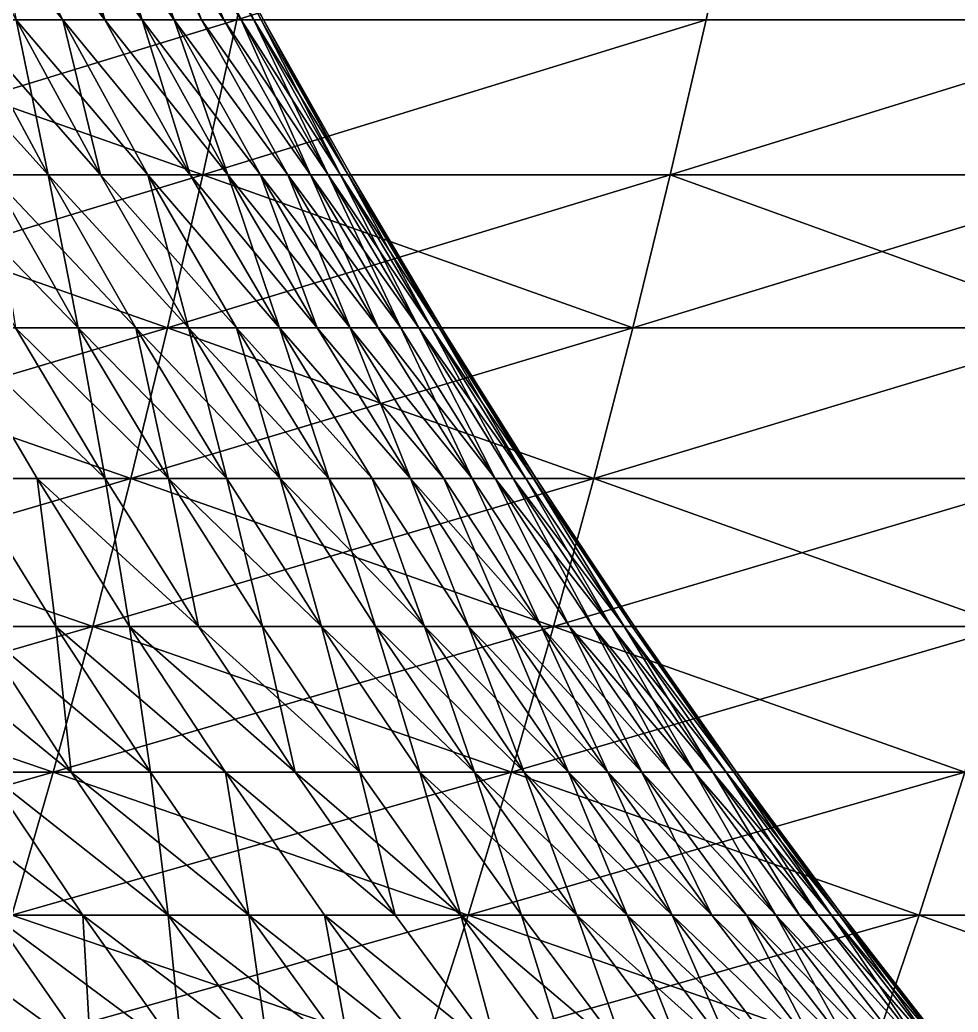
# Model space of a CAD drawing. Header units: millimetres. Extents: x -3250 to 6200, y -3250 to 3250.
# Drawn here: x 4670.1 to 4775.3, y -493.9 to -382.6 of the extents above; entities that cross this region are included whole.
import ezdxf

# ---------------------------------------------------------------- set-up
doc = ezdxf.new("R2010")
doc.units = ezdxf.units.MM
doc.header["$MEASUREMENT"] = 0
doc.layers.add('MESH_3D', color=2, linetype='CONTINUOUS')

msp = doc.modelspace()

# ---------------------------------------------------------------- linework, layer by layer
at = {"layer": 'MESH_3D'}
for points in [[(4698.02, -364.97, 26030.36), (4641.23, -382.6, 26043.41), (4694.4, -382.6, 26021.77)], [(4698.02, -364.97, 26030.36), (4644.63, -364.97, 26052.08), (4641.23, -382.6, 26043.41)], [(4674.92, -382.6, 24099.7), (4660.64, -364.97, 24119.15), (4665.84, -364.97, 24097.62)], [(4674.92, -382.6, 24099.7), (4669.67, -382.6, 24121.45), (4660.64, -364.97, 24119.15)], [(4665.84, -364.97, 2602.38), (4679.63, -382.6, 2622.18), (4670.49, -364.97, 2624.03)], [(4674.92, -382.6, 2600.3), (4679.63, -382.6, 2622.18), (4665.84, -364.97, 2602.38)], [(4669.67, -382.6, 2578.55), (4674.92, -382.6, 2600.3), (4665.84, -364.97, 2602.38)], [(4679.63, -382.6, 24077.82), (4674.92, -382.6, 24099.7), (4665.84, -364.97, 24097.62)], [(4679.63, -382.6, 24077.82), (4665.84, -364.97, 24097.62), (4670.49, -364.97, 24075.97)], [(4679.63, -382.6, 2622.18), (4674.61, -364.97, 2645.78), (4670.49, -364.97, 2624.03)], [(4683.79, -382.6, 24055.84), (4670.49, -364.97, 24075.97), (4674.61, -364.97, 24054.22)], [(4683.79, -382.6, 24055.84), (4679.63, -382.6, 24077.82), (4670.49, -364.97, 24075.97)], [(4683.79, -382.6, 2644.16), (4678.18, -364.97, 2667.64), (4674.61, -364.97, 2645.78)], [(4679.63, -382.6, 2622.18), (4683.79, -382.6, 2644.16), (4674.61, -364.97, 2645.78)], [(4687.4, -382.6, 24033.75), (4683.79, -382.6, 24055.84), (4674.61, -364.97, 24054.22)], [(4687.4, -382.6, 24033.75), (4674.61, -364.97, 24054.22), (4678.18, -364.97, 24032.36)], [(4687.4, -382.6, 2666.25), (4681.21, -364.97, 2689.57), (4678.18, -364.97, 2667.64)], [(4683.79, -382.6, 2644.16), (4687.4, -382.6, 2666.25), (4678.18, -364.97, 2667.64)], [(4681.21, -364.97, 24010.43), (4687.4, -382.6, 24033.75), (4678.18, -364.97, 24032.36)], [(4690.46, -382.6, 2688.41), (4683.69, -364.97, 2711.57), (4681.21, -364.97, 2689.57)], [(4687.4, -382.6, 2666.25), (4690.46, -382.6, 2688.41), (4681.21, -364.97, 2689.57)], [(4690.46, -382.6, 24011.59), (4687.4, -382.6, 24033.75), (4681.21, -364.97, 24010.43)], [(4692.96, -382.6, 23989.35), (4681.21, -364.97, 24010.43), (4683.69, -364.97, 23988.43)], [(4692.96, -382.6, 23989.35), (4690.46, -382.6, 24011.59), (4681.21, -364.97, 24010.43)], [(4683.69, -364.97, 2711.57), (4694.91, -382.6, 2732.94), (4685.62, -364.97, 2733.63)], [(4692.96, -382.6, 2710.65), (4694.91, -382.6, 2732.94), (4683.69, -364.97, 2711.57)], [(4690.46, -382.6, 2688.41), (4692.96, -382.6, 2710.65), (4683.69, -364.97, 2711.57)], [(4685.62, -364.97, 23966.37), (4692.96, -382.6, 23989.35), (4683.69, -364.97, 23988.43)], [(4694.91, -382.6, 2732.94), (4687, -364.97, 2755.73), (4685.62, -364.97, 2733.63)], [(4694.91, -382.6, 23967.06), (4692.96, -382.6, 23989.35), (4685.62, -364.97, 23966.37)], [(4696.31, -382.6, 23944.73), (4685.62, -364.97, 23966.37), (4687, -364.97, 23944.27)], [(4696.31, -382.6, 23944.73), (4694.91, -382.6, 23967.06), (4685.62, -364.97, 23966.37)], [(4696.31, -382.6, 2755.27), (4687.83, -364.97, 2777.86), (4687, -364.97, 2755.73)], [(4694.91, -382.6, 2732.94), (4696.31, -382.6, 2755.27), (4687, -364.97, 2755.73)], [(4687.83, -364.97, 23922.14), (4696.31, -382.6, 23944.73), (4687, -364.97, 23944.27)], [(4687.83, -364.97, 2777.86), (4697.42, -382.6, 2800), (4688.1, -364.97, 2800)], [(4697.14, -382.6, 2777.63), (4697.42, -382.6, 2800), (4687.83, -364.97, 2777.86)], [(4696.31, -382.6, 2755.27), (4697.14, -382.6, 2777.63), (4687.83, -364.97, 2777.86)], [(4697.14, -382.6, 23922.37), (4696.31, -382.6, 23944.73), (4687.83, -364.97, 23922.14)], [(4697.14, -382.6, 23922.37), (4687.83, -364.97, 23922.14), (4688.1, -364.97, 23900)], [(4688.1, -364.97, 23900), (4688.1, -364.97, 2800), (4697.42, -382.6, 2800)], [(4697.42, -382.6, 23900), (4688.1, -364.97, 23900), (4697.42, -382.6, 2800)], [(4697.14, -382.6, 23922.37), (4688.1, -364.97, 23900), (4697.42, -382.6, 23900)], [(4750.85, -364.97, 26007.31), (4698.02, -364.97, 26030.36), (4694.4, -382.6, 26021.77)], [(4750.85, -364.97, 26007.31), (4694.4, -382.6, 26021.77), (4747.02, -382.6, 25998.81)], [(4799.05, -382.6, 25974.55), (4750.85, -364.97, 26007.31), (4747.02, -382.6, 25998.81)], [(4803.09, -364.97, 25982.95), (4750.85, -364.97, 26007.31), (4799.05, -382.6, 25974.55)], [(4641.23, -382.6, 656.59), (4690.61, -400, 687.22), (4637.66, -400, 665.67)], [(4694.4, -382.6, 26021.77), (4637.66, -400, 26034.33), (4690.61, -400, 26012.78)], [(4694.4, -382.6, 26021.77), (4641.23, -382.6, 26043.41), (4637.66, -400, 26034.33)], [(4641.23, -382.6, 656.59), (4694.4, -382.6, 678.23), (4690.61, -400, 687.22)], [(4657.55, -382.6, 2535.48), (4673.27, -400, 2554.3), (4663.88, -382.6, 2556.94)], [(4666.88, -400, 2532.6), (4673.27, -400, 2554.3), (4657.55, -382.6, 2535.48)], [(4673.27, -400, 24145.7), (4666.88, -400, 24167.4), (4657.55, -382.6, 24164.52)], [(4673.27, -400, 24145.7), (4657.55, -382.6, 24164.52), (4663.88, -382.6, 24143.06)], [(4673.27, -400, 2554.3), (4669.67, -382.6, 2578.55), (4663.88, -382.6, 2556.94)], [(4679.13, -400, 24123.85), (4663.88, -382.6, 24143.06), (4669.67, -382.6, 24121.45)], [(4679.13, -400, 24123.85), (4673.27, -400, 24145.7), (4663.88, -382.6, 24143.06)], [(4679.13, -400, 2576.15), (4674.92, -382.6, 2600.3), (4669.67, -382.6, 2578.55)], [(4673.27, -400, 2554.3), (4679.13, -400, 2576.15), (4669.67, -382.6, 2578.55)], [(4684.43, -400, 24101.87), (4679.13, -400, 24123.85), (4669.67, -382.6, 24121.45)], [(4684.43, -400, 24101.87), (4669.67, -382.6, 24121.45), (4674.92, -382.6, 24099.7)], [(4674.92, -382.6, 2600.3), (4689.19, -400, 2620.25), (4679.63, -382.6, 2622.18)], [(4684.43, -400, 2598.13), (4689.19, -400, 2620.25), (4674.92, -382.6, 2600.3)], [(4679.13, -400, 2576.15), (4684.43, -400, 2598.13), (4674.92, -382.6, 2600.3)], [(4689.19, -400, 24079.75), (4674.92, -382.6, 24099.7), (4679.63, -382.6, 24077.82)], [(4689.19, -400, 24079.75), (4684.43, -400, 24101.87), (4674.92, -382.6, 24099.7)], [(4679.63, -382.6, 2622.18), (4693.4, -400, 2642.47), (4683.79, -382.6, 2644.16)], [(4689.19, -400, 2620.25), (4693.4, -400, 2642.47), (4679.63, -382.6, 2622.18)], [(4683.79, -382.6, 24055.84), (4689.19, -400, 24079.75), (4679.63, -382.6, 24077.82)], [(4693.4, -400, 2642.47), (4687.4, -382.6, 2666.25), (4683.79, -382.6, 2644.16)], [(4693.4, -400, 24057.53), (4689.19, -400, 24079.75), (4683.79, -382.6, 24055.84)], [(4697.05, -400, 24035.21), (4693.4, -400, 24057.53), (4683.79, -382.6, 24055.84)], [(4697.05, -400, 24035.21), (4683.79, -382.6, 24055.84), (4687.4, -382.6, 24033.75)], [(4687.4, -382.6, 2666.25), (4700.14, -400, 2687.2), (4690.46, -382.6, 2688.41)], [(4697.05, -400, 2664.79), (4700.14, -400, 2687.2), (4687.4, -382.6, 2666.25)], [(4693.4, -400, 2642.47), (4697.05, -400, 2664.79), (4687.4, -382.6, 2666.25)], [(4700.14, -400, 24012.8), (4687.4, -382.6, 24033.75), (4690.46, -382.6, 24011.59)], [(4700.14, -400, 24012.8), (4697.05, -400, 24035.21), (4687.4, -382.6, 24033.75)], [(4690.46, -382.6, 2688.41), (4702.67, -400, 2709.67), (4692.96, -382.6, 2710.65)], [(4700.14, -400, 2687.2), (4702.67, -400, 2709.67), (4690.46, -382.6, 2688.41)], [(4702.67, -400, 23990.33), (4700.14, -400, 24012.8), (4690.46, -382.6, 24011.59)], [(4702.67, -400, 23990.33), (4690.46, -382.6, 24011.59), (4692.96, -382.6, 23989.35)], [(4690.61, -400, 687.22), (4747.02, -382.6, 701.19), (4743.01, -400, 710.08)], [(4694.4, -382.6, 678.23), (4747.02, -382.6, 701.19), (4690.61, -400, 687.22)], [(4747.02, -382.6, 25998.81), (4690.61, -400, 26012.78), (4743.01, -400, 25989.92)], [(4747.02, -382.6, 25998.81), (4694.4, -382.6, 26021.77), (4690.61, -400, 26012.78)], [(4702.67, -400, 2709.67), (4694.91, -382.6, 2732.94), (4692.96, -382.6, 2710.65)], [(4704.64, -400, 23967.79), (4692.96, -382.6, 23989.35), (4694.91, -382.6, 23967.06)], [(4704.64, -400, 23967.79), (4702.67, -400, 23990.33), (4692.96, -382.6, 23989.35)], [(4704.64, -400, 2732.21), (4696.31, -382.6, 2755.27), (4694.91, -382.6, 2732.94)], [(4702.67, -400, 2709.67), (4704.64, -400, 2732.21), (4694.91, -382.6, 2732.94)], [(4706.05, -400, 23945.22), (4704.64, -400, 23967.79), (4694.91, -382.6, 23967.06)], [(4706.05, -400, 23945.22), (4694.91, -382.6, 23967.06), (4696.31, -382.6, 23944.73)], [(4706.05, -400, 2754.78), (4697.14, -382.6, 2777.63), (4696.31, -382.6, 2755.27)], [(4704.64, -400, 2732.21), (4706.05, -400, 2754.78), (4696.31, -382.6, 2755.27)], [(4706.9, -400, 23922.62), (4706.05, -400, 23945.22), (4696.31, -382.6, 23944.73)], [(4706.9, -400, 23922.62), (4696.31, -382.6, 23944.73), (4697.14, -382.6, 23922.37)], [(4706.9, -400, 2777.38), (4697.42, -382.6, 2800), (4697.14, -382.6, 2777.63)], [(4706.05, -400, 2754.78), (4706.9, -400, 2777.38), (4697.14, -382.6, 2777.63)], [(4706.9, -400, 23922.62), (4697.14, -382.6, 23922.37), (4697.42, -382.6, 23900)], [(4706.9, -400, 2777.38), (4707.18, -400, 2800), (4697.42, -382.6, 2800)], [(4707.18, -400, 23900), (4697.42, -382.6, 2800), (4707.18, -400, 2800)], [(4707.18, -400, 23900), (4697.42, -382.6, 23900), (4697.42, -382.6, 2800)], [(4706.9, -400, 23922.62), (4697.42, -382.6, 23900), (4707.18, -400, 23900)], [(4743.01, -400, 710.08), (4799.05, -382.6, 725.45), (4794.82, -400, 734.24)], [(4747.02, -382.6, 701.19), (4799.05, -382.6, 725.45), (4743.01, -400, 710.08)], [(4799.05, -382.6, 25974.55), (4747.02, -382.6, 25998.81), (4743.01, -400, 25989.92)], [(4799.05, -382.6, 25974.55), (4743.01, -400, 25989.92), (4794.82, -400, 25965.76)], [(4637.66, -400, 665.67), (4686.65, -417.15, 696.61), (4633.94, -417.15, 675.16)], [(4690.61, -400, 26012.78), (4637.66, -400, 26034.33), (4633.94, -417.15, 26024.84)], [(4690.61, -400, 26012.78), (4633.94, -417.15, 26024.84), (4686.65, -417.15, 26003.39)], [(4637.66, -400, 665.67), (4690.61, -400, 687.22), (4686.65, -417.15, 696.61)], [(4676.61, -417.15, 24170.4), (4669.6, -417.15, 24192.17), (4659.94, -400, 24188.92)], [(4676.61, -417.15, 24170.4), (4659.94, -400, 24188.92), (4666.88, -400, 24167.4)], [(4666.88, -400, 2532.6), (4683.08, -417.15, 2551.54), (4673.27, -400, 2554.3)], [(4676.61, -417.15, 2529.6), (4683.08, -417.15, 2551.54), (4666.88, -400, 2532.6)], [(4669.6, -417.15, 2507.83), (4676.61, -417.15, 2529.6), (4666.88, -400, 2532.6)], [(4673.27, -400, 24145.7), (4676.61, -417.15, 24170.4), (4666.88, -400, 24167.4)], [(4673.27, -400, 2554.3), (4689, -417.15, 2573.63), (4679.13, -400, 2576.15)], [(4683.08, -417.15, 2551.54), (4689, -417.15, 2573.63), (4673.27, -400, 2554.3)], [(4683.08, -417.15, 24148.46), (4676.61, -417.15, 24170.4), (4673.27, -400, 24145.7)], [(4689, -417.15, 24126.37), (4683.08, -417.15, 24148.46), (4673.27, -400, 24145.7)], [(4689, -417.15, 24126.37), (4673.27, -400, 24145.7), (4679.13, -400, 24123.85)], [(4689, -417.15, 2573.63), (4684.43, -400, 2598.13), (4679.13, -400, 2576.15)], [(4694.37, -417.15, 24104.13), (4689, -417.15, 24126.37), (4679.13, -400, 24123.85)], [(4694.37, -417.15, 24104.13), (4679.13, -400, 24123.85), (4684.43, -400, 24101.87)], [(4684.43, -400, 2598.13), (4699.18, -417.15, 2618.23), (4689.19, -400, 2620.25)], [(4694.37, -417.15, 2595.87), (4699.18, -417.15, 2618.23), (4684.43, -400, 2598.13)], [(4689, -417.15, 2573.63), (4694.37, -417.15, 2595.87), (4684.43, -400, 2598.13)], [(4699.18, -417.15, 24081.77), (4684.43, -400, 24101.87), (4689.19, -400, 24079.75)], [(4699.18, -417.15, 24081.77), (4694.37, -417.15, 24104.13), (4684.43, -400, 24101.87)], [(4690.61, -400, 687.22), (4738.82, -417.15, 719.37), (4686.65, -417.15, 696.61)], [(4743.01, -400, 25989.92), (4686.65, -417.15, 26003.39), (4738.82, -417.15, 25980.63)], [(4743.01, -400, 25989.92), (4690.61, -400, 26012.78), (4686.65, -417.15, 26003.39)], [(4699.18, -417.15, 2618.23), (4693.4, -400, 2642.47), (4689.19, -400, 2620.25)], [(4703.43, -417.15, 24059.3), (4689.19, -400, 24079.75), (4693.4, -400, 24057.53)], [(4703.43, -417.15, 24059.3), (4699.18, -417.15, 24081.77), (4689.19, -400, 24079.75)], [(4690.61, -400, 687.22), (4743.01, -400, 710.08), (4738.82, -417.15, 719.37)], [(4703.43, -417.15, 2640.7), (4697.05, -400, 2664.79), (4693.4, -400, 2642.47)], [(4699.18, -417.15, 2618.23), (4703.43, -417.15, 2640.7), (4693.4, -400, 2642.47)], [(4707.12, -417.15, 24036.73), (4703.43, -417.15, 24059.3), (4693.4, -400, 24057.53)], [(4707.12, -417.15, 24036.73), (4693.4, -400, 24057.53), (4697.05, -400, 24035.21)], [(4697.05, -400, 2664.79), (4710.25, -417.15, 2685.93), (4700.14, -400, 2687.2)], [(4707.12, -417.15, 2663.27), (4710.25, -417.15, 2685.93), (4697.05, -400, 2664.79)], [(4703.43, -417.15, 2640.7), (4707.12, -417.15, 2663.27), (4697.05, -400, 2664.79)], [(4700.14, -400, 24012.8), (4707.12, -417.15, 24036.73), (4697.05, -400, 24035.21)], [(4710.25, -417.15, 2685.93), (4702.67, -400, 2709.67), (4700.14, -400, 2687.2)], [(4710.25, -417.15, 24014.07), (4707.12, -417.15, 24036.73), (4700.14, -400, 24012.8)], [(4712.81, -417.15, 23991.34), (4700.14, -400, 24012.8), (4702.67, -400, 23990.33)], [(4712.81, -417.15, 23991.34), (4710.25, -417.15, 24014.07), (4700.14, -400, 24012.8)], [(4702.67, -400, 2709.67), (4714.8, -417.15, 2731.45), (4704.64, -400, 2732.21)], [(4712.81, -417.15, 2708.66), (4714.8, -417.15, 2731.45), (4702.67, -400, 2709.67)], [(4710.25, -417.15, 2685.93), (4712.81, -417.15, 2708.66), (4702.67, -400, 2709.67)], [(4704.64, -400, 23967.79), (4712.81, -417.15, 23991.34), (4702.67, -400, 23990.33)], [(4714.8, -417.15, 2731.45), (4706.05, -400, 2754.78), (4704.64, -400, 2732.21)], [(4714.8, -417.15, 23968.55), (4712.81, -417.15, 23991.34), (4704.64, -400, 23967.79)], [(4716.23, -417.15, 23945.73), (4704.64, -400, 23967.79), (4706.05, -400, 23945.22)], [(4716.23, -417.15, 23945.73), (4714.8, -417.15, 23968.55), (4704.64, -400, 23967.79)], [(4716.23, -417.15, 2754.27), (4706.9, -400, 2777.38), (4706.05, -400, 2754.78)], [(4714.8, -417.15, 2731.45), (4716.23, -417.15, 2754.27), (4706.05, -400, 2754.78)], [(4717.08, -417.15, 23922.87), (4706.05, -400, 23945.22), (4706.9, -400, 23922.62)], [(4717.08, -417.15, 23922.87), (4716.23, -417.15, 23945.73), (4706.05, -400, 23945.22)], [(4706.9, -400, 2777.38), (4717.37, -417.15, 2800), (4707.18, -400, 2800)], [(4717.08, -417.15, 2777.13), (4717.37, -417.15, 2800), (4706.9, -400, 2777.38)], [(4716.23, -417.15, 2754.27), (4717.08, -417.15, 2777.13), (4706.9, -400, 2777.38)], [(4717.08, -417.15, 23922.87), (4706.9, -400, 23922.62), (4707.18, -400, 23900)], [(4707.18, -400, 23900), (4707.18, -400, 2800), (4717.37, -417.15, 2800)], [(4717.37, -417.15, 23900), (4707.18, -400, 23900), (4717.37, -417.15, 2800)], [(4717.08, -417.15, 23922.87), (4707.18, -400, 23900), (4717.37, -417.15, 23900)], [(4743.01, -400, 710.08), (4790.4, -417.15, 743.42), (4738.82, -417.15, 719.37)], [(4794.82, -400, 25965.76), (4738.82, -417.15, 25980.63), (4790.4, -417.15, 25956.58)], [(4794.82, -400, 25965.76), (4743.01, -400, 25989.92), (4738.82, -417.15, 25980.63)], [(4743.01, -400, 710.08), (4794.82, -400, 734.24), (4790.4, -417.15, 743.42)], [(4633.94, -417.15, 675.16), (4682.53, -434.04, 706.39), (4630.06, -434.04, 685.04)], [(4686.65, -417.15, 26003.39), (4633.94, -417.15, 26024.84), (4630.06, -434.04, 26014.96)], [(4686.65, -417.15, 26003.39), (4630.06, -434.04, 26014.96), (4682.53, -434.04, 25993.61)], [(4633.94, -417.15, 675.16), (4686.65, -417.15, 696.61), (4682.53, -434.04, 706.39)], [(4662.04, -417.15, 2486.24), (4679.66, -434.04, 2504.45), (4669.6, -417.15, 2507.83)], [(4672.02, -434.04, 2482.61), (4679.66, -434.04, 2504.45), (4662.04, -417.15, 2486.24)], [(4663.83, -434.04, 2460.97), (4672.02, -434.04, 2482.61), (4662.04, -417.15, 2486.24)], [(4672.02, -434.04, 24217.39), (4663.83, -434.04, 24239.03), (4662.04, -417.15, 24213.76)], [(4679.66, -434.04, 24195.55), (4662.04, -417.15, 24213.76), (4669.6, -417.15, 24192.17)], [(4679.66, -434.04, 24195.55), (4672.02, -434.04, 24217.39), (4662.04, -417.15, 24213.76)], [(4679.66, -434.04, 2504.45), (4676.61, -417.15, 2529.6), (4669.6, -417.15, 2507.83)], [(4686.75, -434.04, 24173.53), (4679.66, -434.04, 24195.55), (4669.6, -417.15, 24192.17)], [(4686.75, -434.04, 24173.53), (4669.6, -417.15, 24192.17), (4676.61, -417.15, 24170.4)], [(4686.75, -434.04, 2526.47), (4683.08, -417.15, 2551.54), (4676.61, -417.15, 2529.6)], [(4679.66, -434.04, 2504.45), (4686.75, -434.04, 2526.47), (4676.61, -417.15, 2529.6)], [(4693.3, -434.04, 24151.33), (4676.61, -417.15, 24170.4), (4683.08, -417.15, 24148.46)], [(4693.3, -434.04, 24151.33), (4686.75, -434.04, 24173.53), (4676.61, -417.15, 24170.4)], [(4686.65, -417.15, 696.61), (4734.45, -434.04, 729.04), (4682.53, -434.04, 706.39)], [(4738.82, -417.15, 25980.63), (4686.65, -417.15, 26003.39), (4682.53, -434.04, 25993.61)], [(4738.82, -417.15, 25980.63), (4682.53, -434.04, 25993.61), (4734.45, -434.04, 25970.96)], [(4693.3, -434.04, 2548.67), (4689, -417.15, 2573.63), (4683.08, -417.15, 2551.54)], [(4686.75, -434.04, 2526.47), (4693.3, -434.04, 2548.67), (4683.08, -417.15, 2551.54)], [(4699.28, -434.04, 24128.99), (4683.08, -417.15, 24148.46), (4689, -417.15, 24126.37)], [(4699.28, -434.04, 24128.99), (4693.3, -434.04, 24151.33), (4683.08, -417.15, 24148.46)], [(4686.65, -417.15, 696.61), (4738.82, -417.15, 719.37), (4734.45, -434.04, 729.04)], [(4699.28, -434.04, 2571.01), (4694.37, -417.15, 2595.87), (4689, -417.15, 2573.63)], [(4693.3, -434.04, 2548.67), (4699.28, -434.04, 2571.01), (4689, -417.15, 2573.63)], [(4704.71, -434.04, 24106.49), (4699.28, -434.04, 24128.99), (4689, -417.15, 24126.37)], [(4704.71, -434.04, 24106.49), (4689, -417.15, 24126.37), (4694.37, -417.15, 24104.13)], [(4704.71, -434.04, 2593.51), (4699.18, -417.15, 2618.23), (4694.37, -417.15, 2595.87)], [(4699.28, -434.04, 2571.01), (4704.71, -434.04, 2593.51), (4694.37, -417.15, 2595.87)], [(4709.58, -434.04, 24083.88), (4694.37, -417.15, 24104.13), (4699.18, -417.15, 24081.77)], [(4709.58, -434.04, 24083.88), (4704.71, -434.04, 24106.49), (4694.37, -417.15, 24104.13)], [(4699.18, -417.15, 2618.23), (4713.88, -434.04, 2638.86), (4703.43, -417.15, 2640.7)], [(4709.58, -434.04, 2616.12), (4713.88, -434.04, 2638.86), (4699.18, -417.15, 2618.23)], [(4704.71, -434.04, 2593.51), (4709.58, -434.04, 2616.12), (4699.18, -417.15, 2618.23)], [(4713.88, -434.04, 24061.14), (4709.58, -434.04, 24083.88), (4699.18, -417.15, 24081.77)], [(4713.88, -434.04, 24061.14), (4699.18, -417.15, 24081.77), (4703.43, -417.15, 24059.3)], [(4713.88, -434.04, 2638.86), (4707.12, -417.15, 2663.27), (4703.43, -417.15, 2640.7)], [(4717.61, -434.04, 24038.31), (4703.43, -417.15, 24059.3), (4707.12, -417.15, 24036.73)], [(4717.61, -434.04, 24038.31), (4713.88, -434.04, 24061.14), (4703.43, -417.15, 24059.3)], [(4707.12, -417.15, 2663.27), (4720.78, -434.04, 2684.61), (4710.25, -417.15, 2685.93)], [(4717.61, -434.04, 2661.69), (4720.78, -434.04, 2684.61), (4707.12, -417.15, 2663.27)], [(4713.88, -434.04, 2638.86), (4717.61, -434.04, 2661.69), (4707.12, -417.15, 2663.27)], [(4720.78, -434.04, 24015.39), (4707.12, -417.15, 24036.73), (4710.25, -417.15, 24014.07)], [(4720.78, -434.04, 24015.39), (4717.61, -434.04, 24038.31), (4707.12, -417.15, 24036.73)], [(4720.78, -434.04, 2684.61), (4712.81, -417.15, 2708.66), (4710.25, -417.15, 2685.93)], [(4723.37, -434.04, 23992.4), (4720.78, -434.04, 24015.39), (4710.25, -417.15, 24014.07)], [(4723.37, -434.04, 23992.4), (4710.25, -417.15, 24014.07), (4712.81, -417.15, 23991.34)], [(4723.37, -434.04, 2707.6), (4714.8, -417.15, 2731.45), (4712.81, -417.15, 2708.66)], [(4720.78, -434.04, 2684.61), (4723.37, -434.04, 2707.6), (4712.81, -417.15, 2708.66)], [(4714.8, -417.15, 23968.55), (4723.37, -434.04, 23992.4), (4712.81, -417.15, 23991.34)], [(4725.38, -434.04, 2730.65), (4716.23, -417.15, 2754.27), (4714.8, -417.15, 2731.45)], [(4723.37, -434.04, 2707.6), (4725.38, -434.04, 2730.65), (4714.8, -417.15, 2731.45)], [(4725.38, -434.04, 23969.35), (4723.37, -434.04, 23992.4), (4714.8, -417.15, 23968.55)], [(4726.83, -434.04, 23946.26), (4725.38, -434.04, 23969.35), (4714.8, -417.15, 23968.55)], [(4726.83, -434.04, 23946.26), (4714.8, -417.15, 23968.55), (4716.23, -417.15, 23945.73)], [(4726.83, -434.04, 2753.74), (4717.08, -417.15, 2777.13), (4716.23, -417.15, 2754.27)], [(4725.38, -434.04, 2730.65), (4726.83, -434.04, 2753.74), (4716.23, -417.15, 2754.27)], [(4727.69, -434.04, 23923.14), (4716.23, -417.15, 23945.73), (4717.08, -417.15, 23922.87)], [(4727.69, -434.04, 23923.14), (4726.83, -434.04, 23946.26), (4716.23, -417.15, 23945.73)], [(4727.69, -434.04, 2776.86), (4717.37, -417.15, 2800), (4717.08, -417.15, 2777.13)], [(4726.83, -434.04, 2753.74), (4727.69, -434.04, 2776.86), (4717.08, -417.15, 2777.13)], [(4717.08, -417.15, 23922.87), (4717.37, -417.15, 23900), (4727.98, -434.04, 23900)], [(4727.69, -434.04, 23923.14), (4717.08, -417.15, 23922.87), (4727.98, -434.04, 23900)], [(4727.69, -434.04, 2776.86), (4727.98, -434.04, 2800), (4717.37, -417.15, 2800)], [(4727.98, -434.04, 23900), (4717.37, -417.15, 2800), (4727.98, -434.04, 2800)], [(4727.98, -434.04, 23900), (4717.37, -417.15, 23900), (4717.37, -417.15, 2800)], [(4734.45, -434.04, 729.04), (4790.4, -417.15, 743.42), (4785.79, -434.04, 752.98)], [(4738.82, -417.15, 719.37), (4790.4, -417.15, 743.42), (4734.45, -434.04, 729.04)], [(4790.4, -417.15, 25956.58), (4734.45, -434.04, 25970.96), (4785.79, -434.04, 25947.02)], [(4790.4, -417.15, 25956.58), (4738.82, -417.15, 25980.63), (4734.45, -434.04, 25970.96)], [(4630.06, -434.04, 685.04), (4678.25, -450.66, 716.55), (4626.03, -450.66, 695.3)], [(4682.53, -434.04, 25993.61), (4626.03, -450.66, 26004.7), (4678.25, -450.66, 25983.45)], [(4682.53, -434.04, 25993.61), (4630.06, -434.04, 26014.96), (4626.03, -450.66, 26004.7)], [(4630.06, -434.04, 685.04), (4682.53, -434.04, 706.39), (4678.25, -450.66, 716.55)], [(4674.1, -450.66, 2456.94), (4672.02, -434.04, 2482.61), (4663.83, -434.04, 2460.97)], [(4665.27, -450.66, 2435.26), (4674.1, -450.66, 2456.94), (4663.83, -434.04, 2460.97)], [(4674.1, -450.66, 24243.06), (4665.27, -450.66, 24264.74), (4663.83, -434.04, 24239.03)], [(4672.02, -434.04, 24217.39), (4674.1, -450.66, 24243.06), (4663.83, -434.04, 24239.03)], [(4682.38, -450.66, 2478.84), (4679.66, -434.04, 2504.45), (4672.02, -434.04, 2482.61)], [(4674.1, -450.66, 2456.94), (4682.38, -450.66, 2478.84), (4672.02, -434.04, 2482.61)], [(4682.38, -450.66, 24221.16), (4674.1, -450.66, 24243.06), (4672.02, -434.04, 24217.39)], [(4690.11, -450.66, 24199.06), (4672.02, -434.04, 24217.39), (4679.66, -434.04, 24195.55)], [(4690.11, -450.66, 24199.06), (4682.38, -450.66, 24221.16), (4672.02, -434.04, 24217.39)], [(4682.53, -434.04, 706.39), (4729.92, -450.66, 739.09), (4678.25, -450.66, 716.55)], [(4734.45, -434.04, 25970.96), (4678.25, -450.66, 25983.45), (4729.92, -450.66, 25960.91)], [(4734.45, -434.04, 25970.96), (4682.53, -434.04, 25993.61), (4678.25, -450.66, 25983.45)], [(4690.11, -450.66, 2500.94), (4686.75, -434.04, 2526.47), (4679.66, -434.04, 2504.45)], [(4682.38, -450.66, 2478.84), (4690.11, -450.66, 2500.94), (4679.66, -434.04, 2504.45)], [(4686.75, -434.04, 24173.53), (4690.11, -450.66, 24199.06), (4679.66, -434.04, 24195.55)], [(4682.53, -434.04, 706.39), (4734.45, -434.04, 729.04), (4729.92, -450.66, 739.09)], [(4697.29, -450.66, 2523.22), (4693.3, -434.04, 2548.67), (4686.75, -434.04, 2526.47)], [(4690.11, -450.66, 2500.94), (4697.29, -450.66, 2523.22), (4686.75, -434.04, 2526.47)], [(4697.29, -450.66, 24176.78), (4690.11, -450.66, 24199.06), (4686.75, -434.04, 24173.53)], [(4703.91, -450.66, 24154.32), (4686.75, -434.04, 24173.53), (4693.3, -434.04, 24151.33)], [(4703.91, -450.66, 24154.32), (4697.29, -450.66, 24176.78), (4686.75, -434.04, 24173.53)], [(4703.91, -450.66, 2545.68), (4699.28, -434.04, 2571.01), (4693.3, -434.04, 2548.67)], [(4697.29, -450.66, 2523.22), (4703.91, -450.66, 2545.68), (4693.3, -434.04, 2548.67)], [(4699.28, -434.04, 24128.99), (4703.91, -450.66, 24154.32), (4693.3, -434.04, 24151.33)], [(4709.97, -450.66, 2568.29), (4704.71, -434.04, 2593.51), (4699.28, -434.04, 2571.01)], [(4703.91, -450.66, 2545.68), (4709.97, -450.66, 2568.29), (4699.28, -434.04, 2571.01)], [(4709.97, -450.66, 24131.71), (4703.91, -450.66, 24154.32), (4699.28, -434.04, 24128.99)], [(4715.47, -450.66, 24108.95), (4699.28, -434.04, 24128.99), (4704.71, -434.04, 24106.49)], [(4715.47, -450.66, 24108.95), (4709.97, -450.66, 24131.71), (4699.28, -434.04, 24128.99)], [(4715.47, -450.66, 2591.05), (4709.58, -434.04, 2616.12), (4704.71, -434.04, 2593.51)], [(4709.97, -450.66, 2568.29), (4715.47, -450.66, 2591.05), (4704.71, -434.04, 2593.51)], [(4709.58, -434.04, 24083.88), (4715.47, -450.66, 24108.95), (4704.71, -434.04, 24106.49)], [(4720.39, -450.66, 2613.94), (4713.88, -434.04, 2638.86), (4709.58, -434.04, 2616.12)], [(4715.47, -450.66, 2591.05), (4720.39, -450.66, 2613.94), (4709.58, -434.04, 2616.12)], [(4720.39, -450.66, 24086.06), (4715.47, -450.66, 24108.95), (4709.58, -434.04, 24083.88)], [(4713.88, -434.04, 24061.14), (4720.39, -450.66, 24086.06), (4709.58, -434.04, 24083.88)], [(4724.74, -450.66, 2636.94), (4717.61, -434.04, 2661.69), (4713.88, -434.04, 2638.86)], [(4720.39, -450.66, 2613.94), (4724.74, -450.66, 2636.94), (4713.88, -434.04, 2638.86)], [(4724.74, -450.66, 24063.06), (4720.39, -450.66, 24086.06), (4713.88, -434.04, 24061.14)], [(4728.52, -450.66, 24039.95), (4713.88, -434.04, 24061.14), (4717.61, -434.04, 24038.31)], [(4728.52, -450.66, 24039.95), (4724.74, -450.66, 24063.06), (4713.88, -434.04, 24061.14)], [(4728.52, -450.66, 2660.05), (4720.78, -434.04, 2684.61), (4717.61, -434.04, 2661.69)], [(4724.74, -450.66, 2636.94), (4728.52, -450.66, 2660.05), (4717.61, -434.04, 2661.69)], [(4720.78, -434.04, 24015.39), (4728.52, -450.66, 24039.95), (4717.61, -434.04, 24038.31)], [(4731.72, -450.66, 2683.24), (4723.37, -434.04, 2707.6), (4720.78, -434.04, 2684.61)], [(4728.52, -450.66, 2660.05), (4731.72, -450.66, 2683.24), (4720.78, -434.04, 2684.61)], [(4731.72, -450.66, 24016.76), (4728.52, -450.66, 24039.95), (4720.78, -434.04, 24015.39)], [(4723.37, -434.04, 23992.4), (4731.72, -450.66, 24016.76), (4720.78, -434.04, 24015.39)], [(4734.34, -450.66, 2706.5), (4725.38, -434.04, 2730.65), (4723.37, -434.04, 2707.6)], [(4731.72, -450.66, 2683.24), (4734.34, -450.66, 2706.5), (4723.37, -434.04, 2707.6)], [(4734.34, -450.66, 23993.5), (4731.72, -450.66, 24016.76), (4723.37, -434.04, 23992.4)], [(4736.38, -450.66, 23970.17), (4734.34, -450.66, 23993.5), (4723.37, -434.04, 23992.4)], [(4736.38, -450.66, 23970.17), (4723.37, -434.04, 23992.4), (4725.38, -434.04, 23969.35)], [(4736.38, -450.66, 2729.83), (4726.83, -434.04, 2753.74), (4725.38, -434.04, 2730.65)], [(4734.34, -450.66, 2706.5), (4736.38, -450.66, 2729.83), (4725.38, -434.04, 2730.65)], [(4737.84, -450.66, 23946.81), (4736.38, -450.66, 23970.17), (4725.38, -434.04, 23969.35)], [(4737.84, -450.66, 23946.81), (4725.38, -434.04, 23969.35), (4726.83, -434.04, 23946.26)], [(4737.84, -450.66, 2753.19), (4727.69, -434.04, 2776.86), (4726.83, -434.04, 2753.74)], [(4736.38, -450.66, 2729.83), (4737.84, -450.66, 2753.19), (4726.83, -434.04, 2753.74)], [(4727.69, -434.04, 23923.14), (4737.84, -450.66, 23946.81), (4726.83, -434.04, 23946.26)], [(4738.72, -450.66, 2776.59), (4727.98, -434.04, 2800), (4727.69, -434.04, 2776.86)], [(4737.84, -450.66, 2753.19), (4738.72, -450.66, 2776.59), (4727.69, -434.04, 2776.86)], [(4738.72, -450.66, 23923.41), (4737.84, -450.66, 23946.81), (4727.69, -434.04, 23923.14)], [(4738.72, -450.66, 23923.41), (4727.69, -434.04, 23923.14), (4727.98, -434.04, 23900)], [(4738.72, -450.66, 2776.59), (4739.01, -450.66, 2800), (4727.98, -434.04, 2800)], [(4739.01, -450.66, 23900), (4727.98, -434.04, 23900), (4727.98, -434.04, 2800)], [(4739.01, -450.66, 23900), (4727.98, -434.04, 2800), (4739.01, -450.66, 2800)], [(4738.72, -450.66, 23923.41), (4727.98, -434.04, 23900), (4739.01, -450.66, 23900)], [(4729.92, -450.66, 739.09), (4785.79, -434.04, 752.98), (4781.01, -450.66, 762.92)], [(4734.45, -434.04, 729.04), (4785.79, -434.04, 752.98), (4729.92, -450.66, 739.09)], [(4781.01, -450.66, 25937.08), (4734.45, -434.04, 25970.96), (4729.92, -450.66, 25960.91)], [(4785.79, -434.04, 25947.02), (4734.45, -434.04, 25970.96), (4781.01, -450.66, 25937.08)], [(4626.03, -450.66, 695.3), (4673.8, -466.99, 727.09), (4621.85, -466.99, 705.95)], [(4678.25, -450.66, 25983.45), (4626.03, -450.66, 26004.7), (4621.85, -466.99, 25994.05)], [(4678.25, -450.66, 25983.45), (4621.85, -466.99, 25994.05), (4673.8, -466.99, 25972.91)], [(4626.03, -450.66, 695.3), (4678.25, -450.66, 716.55), (4673.8, -466.99, 727.09)], [(4675.82, -466.99, 24269.19), (4666.34, -466.99, 24290.91), (4655.91, -450.66, 24286.2)], [(4675.82, -466.99, 24269.19), (4655.91, -450.66, 24286.2), (4665.27, -450.66, 24264.74)], [(4675.82, -466.99, 2430.81), (4674.1, -450.66, 2456.94), (4665.27, -450.66, 2435.26)], [(4666.34, -466.99, 2409.09), (4675.82, -466.99, 2430.81), (4665.27, -450.66, 2435.26)], [(4684.75, -466.99, 24247.24), (4675.82, -466.99, 24269.19), (4665.27, -450.66, 24264.74)], [(4684.75, -466.99, 24247.24), (4665.27, -450.66, 24264.74), (4674.1, -450.66, 24243.06)], [(4678.25, -450.66, 716.55), (4725.21, -466.99, 749.52), (4673.8, -466.99, 727.09)], [(4729.92, -450.66, 25960.91), (4678.25, -450.66, 25983.45), (4673.8, -466.99, 25972.91)], [(4729.92, -450.66, 25960.91), (4673.8, -466.99, 25972.91), (4725.21, -466.99, 25950.48)], [(4684.75, -466.99, 2452.76), (4682.38, -450.66, 2478.84), (4674.1, -450.66, 2456.94)], [(4675.82, -466.99, 2430.81), (4684.75, -466.99, 2452.76), (4674.1, -450.66, 2456.94)], [(4693.13, -466.99, 24225.07), (4674.1, -450.66, 24243.06), (4682.38, -450.66, 24221.16)], [(4693.13, -466.99, 24225.07), (4684.75, -466.99, 24247.24), (4674.1, -450.66, 24243.06)], [(4678.25, -450.66, 716.55), (4729.92, -450.66, 739.09), (4725.21, -466.99, 749.52)], [(4682.38, -450.66, 2478.84), (4700.96, -466.99, 2497.29), (4690.11, -450.66, 2500.94)], [(4693.13, -466.99, 2474.93), (4700.96, -466.99, 2497.29), (4682.38, -450.66, 2478.84)], [(4684.75, -466.99, 2452.76), (4693.13, -466.99, 2474.93), (4682.38, -450.66, 2478.84)], [(4700.96, -466.99, 24202.71), (4693.13, -466.99, 24225.07), (4682.38, -450.66, 24221.16)], [(4700.96, -466.99, 24202.71), (4682.38, -450.66, 24221.16), (4690.11, -450.66, 24199.06)], [(4700.96, -466.99, 2497.29), (4697.29, -450.66, 2523.22), (4690.11, -450.66, 2500.94)], [(4708.22, -466.99, 24180.15), (4690.11, -450.66, 24199.06), (4697.29, -450.66, 24176.78)], [(4708.22, -466.99, 24180.15), (4700.96, -466.99, 24202.71), (4690.11, -450.66, 24199.06)], [(4708.22, -466.99, 2519.85), (4703.91, -450.66, 2545.68), (4697.29, -450.66, 2523.22)], [(4700.96, -466.99, 2497.29), (4708.22, -466.99, 2519.85), (4697.29, -450.66, 2523.22)], [(4703.91, -450.66, 24154.32), (4708.22, -466.99, 24180.15), (4697.29, -450.66, 24176.78)], [(4714.93, -466.99, 2542.58), (4709.97, -450.66, 2568.29), (4703.91, -450.66, 2545.68)], [(4708.22, -466.99, 2519.85), (4714.93, -466.99, 2542.58), (4703.91, -450.66, 2545.68)], [(4714.93, -466.99, 24157.42), (4708.22, -466.99, 24180.15), (4703.91, -450.66, 24154.32)], [(4721.06, -466.99, 24134.53), (4703.91, -450.66, 24154.32), (4709.97, -450.66, 24131.71)], [(4721.06, -466.99, 24134.53), (4714.93, -466.99, 24157.42), (4703.91, -450.66, 24154.32)], [(4721.06, -466.99, 2565.47), (4715.47, -450.66, 2591.05), (4709.97, -450.66, 2568.29)], [(4714.93, -466.99, 2542.58), (4721.06, -466.99, 2565.47), (4709.97, -450.66, 2568.29)], [(4726.62, -466.99, 24111.49), (4709.97, -450.66, 24131.71), (4715.47, -450.66, 24108.95)], [(4726.62, -466.99, 24111.49), (4721.06, -466.99, 24134.53), (4709.97, -450.66, 24131.71)], [(4726.62, -466.99, 2588.51), (4720.39, -450.66, 2613.94), (4715.47, -450.66, 2591.05)], [(4721.06, -466.99, 2565.47), (4726.62, -466.99, 2588.51), (4715.47, -450.66, 2591.05)], [(4731.6, -466.99, 24088.33), (4726.62, -466.99, 24111.49), (4715.47, -450.66, 24108.95)], [(4731.6, -466.99, 24088.33), (4715.47, -450.66, 24108.95), (4720.39, -450.66, 24086.06)], [(4731.6, -466.99, 2611.67), (4724.74, -450.66, 2636.94), (4720.39, -450.66, 2613.94)], [(4726.62, -466.99, 2588.51), (4731.6, -466.99, 2611.67), (4720.39, -450.66, 2613.94)], [(4736.01, -466.99, 24065.04), (4720.39, -450.66, 24086.06), (4724.74, -450.66, 24063.06)], [(4736.01, -466.99, 24065.04), (4731.6, -466.99, 24088.33), (4720.39, -450.66, 24086.06)], [(4736.01, -466.99, 2634.96), (4728.52, -450.66, 2660.05), (4724.74, -450.66, 2636.94)], [(4731.6, -466.99, 2611.67), (4736.01, -466.99, 2634.96), (4724.74, -450.66, 2636.94)], [(4739.83, -466.99, 24041.66), (4724.74, -450.66, 24063.06), (4728.52, -450.66, 24039.95)], [(4739.83, -466.99, 24041.66), (4736.01, -466.99, 24065.04), (4724.74, -450.66, 24063.06)], [(4729.92, -450.66, 739.09), (4776.04, -466.99, 773.23), (4725.21, -466.99, 749.52)], [(4781.01, -450.66, 25937.08), (4725.21, -466.99, 25950.48), (4776.04, -466.99, 25926.77)], [(4781.01, -450.66, 25937.08), (4729.92, -450.66, 25960.91), (4725.21, -466.99, 25950.48)], [(4739.83, -466.99, 2658.34), (4731.72, -450.66, 2683.24), (4728.52, -450.66, 2660.05)], [(4736.01, -466.99, 2634.96), (4739.83, -466.99, 2658.34), (4728.52, -450.66, 2660.05)], [(4743.07, -466.99, 24018.18), (4728.52, -450.66, 24039.95), (4731.72, -450.66, 24016.76)], [(4743.07, -466.99, 24018.18), (4739.83, -466.99, 24041.66), (4728.52, -450.66, 24039.95)], [(4729.92, -450.66, 739.09), (4781.01, -450.66, 762.92), (4776.04, -466.99, 773.23)], [(4743.07, -466.99, 2681.82), (4734.34, -450.66, 2706.5), (4731.72, -450.66, 2683.24)], [(4739.83, -466.99, 2658.34), (4743.07, -466.99, 2681.82), (4731.72, -450.66, 2683.24)], [(4745.73, -466.99, 23994.63), (4731.72, -450.66, 24016.76), (4734.34, -450.66, 23993.5)], [(4745.73, -466.99, 23994.63), (4743.07, -466.99, 24018.18), (4731.72, -450.66, 24016.76)], [(4734.34, -450.66, 2706.5), (4747.79, -466.99, 2728.97), (4736.38, -450.66, 2729.83)], [(4745.73, -466.99, 2705.37), (4747.79, -466.99, 2728.97), (4734.34, -450.66, 2706.5)], [(4743.07, -466.99, 2681.82), (4745.73, -466.99, 2705.37), (4734.34, -450.66, 2706.5)], [(4736.38, -450.66, 23970.17), (4745.73, -466.99, 23994.63), (4734.34, -450.66, 23993.5)], [(4747.79, -466.99, 2728.97), (4737.84, -450.66, 2753.19), (4736.38, -450.66, 2729.83)], [(4747.79, -466.99, 23971.03), (4745.73, -466.99, 23994.63), (4736.38, -450.66, 23970.17)], [(4749.27, -466.99, 23947.38), (4747.79, -466.99, 23971.03), (4736.38, -450.66, 23970.17)], [(4749.27, -466.99, 23947.38), (4736.38, -450.66, 23970.17), (4737.84, -450.66, 23946.81)], [(4737.84, -450.66, 2753.19), (4750.15, -466.99, 2776.3), (4738.72, -450.66, 2776.59)], [(4749.27, -466.99, 2752.62), (4750.15, -466.99, 2776.3), (4737.84, -450.66, 2753.19)], [(4747.79, -466.99, 2728.97), (4749.27, -466.99, 2752.62), (4737.84, -450.66, 2753.19)], [(4750.15, -466.99, 23923.7), (4749.27, -466.99, 23947.38), (4737.84, -450.66, 23946.81)], [(4750.15, -466.99, 23923.7), (4737.84, -450.66, 23946.81), (4738.72, -450.66, 23923.41)], [(4750.15, -466.99, 2776.3), (4739.01, -450.66, 2800), (4738.72, -450.66, 2776.59)], [(4750.15, -466.99, 23923.7), (4738.72, -450.66, 23923.41), (4739.01, -450.66, 23900)], [(4750.15, -466.99, 2776.3), (4750.45, -466.99, 2800), (4739.01, -450.66, 2800)], [(4750.45, -466.99, 23900), (4739.01, -450.66, 23900), (4739.01, -450.66, 2800)], [(4750.45, -466.99, 23900), (4739.01, -450.66, 2800), (4750.45, -466.99, 2800)], [(4750.15, -466.99, 23923.7), (4739.01, -450.66, 23900), (4750.45, -466.99, 23900)], [(4617.53, -483.04, 716.98), (4673.8, -466.99, 727.09), (4669.2, -483.04, 738.01)], [(4621.85, -466.99, 705.95), (4673.8, -466.99, 727.09), (4617.53, -483.04, 716.98)], [(4673.8, -466.99, 25972.91), (4621.85, -466.99, 25994.05), (4669.2, -483.04, 25961.99)], [(4677.14, -483.04, 24295.78), (4656.33, -466.99, 24312.38), (4666.34, -466.99, 24290.91)], [(4677.14, -483.04, 24295.78), (4667, -483.04, 24317.52), (4656.33, -466.99, 24312.38)], [(4666.34, -466.99, 2409.09), (4686.73, -483.04, 2426.21), (4675.82, -466.99, 2430.81)], [(4677.14, -483.04, 2404.22), (4686.73, -483.04, 2426.21), (4666.34, -466.99, 2409.09)], [(4667, -483.04, 2382.48), (4677.14, -483.04, 2404.22), (4666.34, -466.99, 2409.09)], [(4686.73, -483.04, 24273.79), (4677.14, -483.04, 24295.78), (4666.34, -466.99, 24290.91)], [(4686.73, -483.04, 24273.79), (4666.34, -466.99, 24290.91), (4675.82, -466.99, 24269.19)], [(4673.8, -466.99, 727.09), (4720.34, -483.04, 760.32), (4669.2, -483.04, 738.01)], [(4725.21, -466.99, 25950.48), (4669.2, -483.04, 25961.99), (4720.34, -483.04, 25939.68)], [(4725.21, -466.99, 25950.48), (4673.8, -466.99, 25972.91), (4669.2, -483.04, 25961.99)], [(4673.8, -466.99, 727.09), (4725.21, -466.99, 749.52), (4720.34, -483.04, 760.32)], [(4686.73, -483.04, 2426.21), (4684.75, -466.99, 2452.76), (4675.82, -466.99, 2430.81)], [(4695.77, -483.04, 24251.57), (4686.73, -483.04, 24273.79), (4675.82, -466.99, 24269.19)], [(4695.77, -483.04, 24251.57), (4675.82, -466.99, 24269.19), (4684.75, -466.99, 24247.24)], [(4695.77, -483.04, 2448.43), (4693.13, -466.99, 2474.93), (4684.75, -466.99, 2452.76)], [(4686.73, -483.04, 2426.21), (4695.77, -483.04, 2448.43), (4684.75, -466.99, 2452.76)], [(4693.13, -466.99, 24225.07), (4695.77, -483.04, 24251.57), (4684.75, -466.99, 24247.24)], [(4693.13, -466.99, 2474.93), (4712.18, -483.04, 2493.52), (4700.96, -466.99, 2497.29)], [(4704.26, -483.04, 2470.88), (4712.18, -483.04, 2493.52), (4693.13, -466.99, 2474.93)], [(4695.77, -483.04, 2448.43), (4704.26, -483.04, 2470.88), (4693.13, -466.99, 2474.93)], [(4704.26, -483.04, 24229.12), (4695.77, -483.04, 24251.57), (4693.13, -466.99, 24225.07)], [(4712.18, -483.04, 24206.48), (4693.13, -466.99, 24225.07), (4700.96, -466.99, 24202.71)], [(4712.18, -483.04, 24206.48), (4704.26, -483.04, 24229.12), (4693.13, -466.99, 24225.07)], [(4712.18, -483.04, 2493.52), (4708.22, -466.99, 2519.85), (4700.96, -466.99, 2497.29)], [(4719.54, -483.04, 24183.64), (4712.18, -483.04, 24206.48), (4700.96, -466.99, 24202.71)], [(4719.54, -483.04, 24183.64), (4700.96, -466.99, 24202.71), (4708.22, -466.99, 24180.15)], [(4719.54, -483.04, 2516.36), (4714.93, -466.99, 2542.58), (4708.22, -466.99, 2519.85)], [(4712.18, -483.04, 2493.52), (4719.54, -483.04, 2516.36), (4708.22, -466.99, 2519.85)], [(4714.93, -466.99, 24157.42), (4719.54, -483.04, 24183.64), (4708.22, -466.99, 24180.15)], [(4726.33, -483.04, 2539.37), (4721.06, -466.99, 2565.47), (4714.93, -466.99, 2542.58)], [(4719.54, -483.04, 2516.36), (4726.33, -483.04, 2539.37), (4714.93, -466.99, 2542.58)], [(4726.33, -483.04, 24160.63), (4719.54, -483.04, 24183.64), (4714.93, -466.99, 24157.42)], [(4732.54, -483.04, 24137.45), (4726.33, -483.04, 24160.63), (4714.93, -466.99, 24157.42)], [(4732.54, -483.04, 24137.45), (4714.93, -466.99, 24157.42), (4721.06, -466.99, 24134.53)], [(4725.21, -466.99, 749.52), (4770.9, -483.04, 783.9), (4720.34, -483.04, 760.32)], [(4776.04, -466.99, 25926.77), (4720.34, -483.04, 25939.68), (4770.9, -483.04, 25916.1)], [(4776.04, -466.99, 25926.77), (4725.21, -466.99, 25950.48), (4720.34, -483.04, 25939.68)], [(4732.54, -483.04, 2562.55), (4726.62, -466.99, 2588.51), (4721.06, -466.99, 2565.47)], [(4726.33, -483.04, 2539.37), (4732.54, -483.04, 2562.55), (4721.06, -466.99, 2565.47)], [(4738.17, -483.04, 24114.13), (4721.06, -466.99, 24134.53), (4726.62, -466.99, 24111.49)], [(4738.17, -483.04, 24114.13), (4732.54, -483.04, 24137.45), (4721.06, -466.99, 24134.53)], [(4725.21, -466.99, 749.52), (4776.04, -466.99, 773.23), (4770.9, -483.04, 783.9)], [(4738.17, -483.04, 2585.87), (4731.6, -466.99, 2611.67), (4726.62, -466.99, 2588.51)], [(4732.54, -483.04, 2562.55), (4738.17, -483.04, 2585.87), (4726.62, -466.99, 2588.51)], [(4743.21, -483.04, 24090.67), (4738.17, -483.04, 24114.13), (4726.62, -466.99, 24111.49)], [(4743.21, -483.04, 24090.67), (4726.62, -466.99, 24111.49), (4731.6, -466.99, 24088.33)], [(4731.6, -466.99, 2611.67), (4747.67, -483.04, 2632.9), (4736.01, -466.99, 2634.96)], [(4743.21, -483.04, 2609.33), (4747.67, -483.04, 2632.9), (4731.6, -466.99, 2611.67)], [(4738.17, -483.04, 2585.87), (4743.21, -483.04, 2609.33), (4731.6, -466.99, 2611.67)], [(4736.01, -466.99, 24065.04), (4743.21, -483.04, 24090.67), (4731.6, -466.99, 24088.33)], [(4747.67, -483.04, 2632.9), (4739.83, -466.99, 2658.34), (4736.01, -466.99, 2634.96)], [(4747.67, -483.04, 24067.1), (4743.21, -483.04, 24090.67), (4736.01, -466.99, 24065.04)], [(4751.55, -483.04, 24043.42), (4747.67, -483.04, 24067.1), (4736.01, -466.99, 24065.04)], [(4751.55, -483.04, 24043.42), (4736.01, -466.99, 24065.04), (4739.83, -466.99, 24041.66)], [(4739.83, -466.99, 2658.34), (4754.83, -483.04, 2680.34), (4743.07, -466.99, 2681.82)], [(4751.55, -483.04, 2656.58), (4754.83, -483.04, 2680.34), (4739.83, -466.99, 2658.34)], [(4747.67, -483.04, 2632.9), (4751.55, -483.04, 2656.58), (4739.83, -466.99, 2658.34)], [(4754.83, -483.04, 24019.66), (4751.55, -483.04, 24043.42), (4739.83, -466.99, 24041.66)], [(4754.83, -483.04, 24019.66), (4739.83, -466.99, 24041.66), (4743.07, -466.99, 24018.18)], [(4754.83, -483.04, 2680.34), (4745.73, -466.99, 2705.37), (4743.07, -466.99, 2681.82)], [(4745.73, -466.99, 23994.63), (4754.83, -483.04, 24019.66), (4743.07, -466.99, 24018.18)], [(4757.51, -483.04, 2704.19), (4747.79, -466.99, 2728.97), (4745.73, -466.99, 2705.37)], [(4754.83, -483.04, 2680.34), (4757.51, -483.04, 2704.19), (4745.73, -466.99, 2705.37)], [(4757.51, -483.04, 23995.81), (4754.83, -483.04, 24019.66), (4745.73, -466.99, 23994.63)], [(4759.6, -483.04, 23971.91), (4745.73, -466.99, 23994.63), (4747.79, -466.99, 23971.03)], [(4759.6, -483.04, 23971.91), (4757.51, -483.04, 23995.81), (4745.73, -466.99, 23994.63)], [(4759.6, -483.04, 2728.09), (4749.27, -466.99, 2752.62), (4747.79, -466.99, 2728.97)], [(4757.51, -483.04, 2704.19), (4759.6, -483.04, 2728.09), (4747.79, -466.99, 2728.97)], [(4761.1, -483.04, 23947.97), (4759.6, -483.04, 23971.91), (4747.79, -466.99, 23971.03)], [(4761.1, -483.04, 23947.97), (4747.79, -466.99, 23971.03), (4749.27, -466.99, 23947.38)], [(4761.1, -483.04, 2752.03), (4750.15, -466.99, 2776.3), (4749.27, -466.99, 2752.62)], [(4759.6, -483.04, 2728.09), (4761.1, -483.04, 2752.03), (4749.27, -466.99, 2752.62)], [(4761.99, -483.04, 23923.99), (4761.1, -483.04, 23947.97), (4749.27, -466.99, 23947.38)], [(4761.99, -483.04, 23923.99), (4749.27, -466.99, 23947.38), (4750.15, -466.99, 23923.7)], [(4761.99, -483.04, 2776.01), (4750.45, -466.99, 2800), (4750.15, -466.99, 2776.3)], [(4761.1, -483.04, 2752.03), (4761.99, -483.04, 2776.01), (4750.15, -466.99, 2776.3)], [(4761.99, -483.04, 23923.99), (4750.15, -466.99, 23923.7), (4750.45, -466.99, 23900)], [(4761.99, -483.04, 2776.01), (4762.29, -483.04, 2800), (4750.45, -466.99, 2800)], [(4762.29, -483.04, 23900), (4750.45, -466.99, 23900), (4750.45, -466.99, 2800)], [(4762.29, -483.04, 23900), (4750.45, -466.99, 2800), (4762.29, -483.04, 2800)], [(4761.99, -483.04, 23923.99), (4750.45, -466.99, 23900), (4762.29, -483.04, 23900)], [(4776.04, -466.99, 773.23), (4820.87, -483.04, 808.73), (4770.9, -483.04, 783.9)], [(4820.87, -483.04, 25891.27), (4776.04, -466.99, 25926.77), (4770.9, -483.04, 25916.1)], [(4678.03, -498.79, 24322.83), (4656.32, -483.04, 24339.01), (4667, -483.04, 24317.52)], [(4678.03, -498.79, 24322.83), (4667.21, -498.79, 24344.59), (4656.32, -483.04, 24339.01)], [(4669.2, -483.04, 738.01), (4715.31, -498.79, 771.48), (4664.45, -498.79, 749.29)], [(4720.34, -483.04, 25939.68), (4669.2, -483.04, 25961.99), (4664.45, -498.79, 25950.71)], [(4720.34, -483.04, 25939.68), (4664.45, -498.79, 25950.71), (4715.31, -498.79, 25928.52)], [(4678.03, -498.79, 2377.17), (4677.14, -483.04, 2404.22), (4667, -483.04, 2382.48)], [(4667.21, -498.79, 2355.41), (4678.03, -498.79, 2377.17), (4667, -483.04, 2382.48)], [(4688.29, -498.79, 24300.81), (4667, -483.04, 24317.52), (4677.14, -483.04, 24295.78)], [(4688.29, -498.79, 24300.81), (4678.03, -498.79, 24322.83), (4667, -483.04, 24317.52)], [(4669.2, -483.04, 738.01), (4720.34, -483.04, 760.32), (4715.31, -498.79, 771.48)], [(4688.29, -498.79, 2399.19), (4686.73, -483.04, 2426.21), (4677.14, -483.04, 2404.22)], [(4678.03, -498.79, 2377.17), (4688.29, -498.79, 2399.19), (4677.14, -483.04, 2404.22)], [(4698.01, -498.79, 24278.54), (4677.14, -483.04, 24295.78), (4686.73, -483.04, 24273.79)], [(4698.01, -498.79, 24278.54), (4688.29, -498.79, 24300.81), (4677.14, -483.04, 24295.78)], [(4698.01, -498.79, 2421.46), (4695.77, -483.04, 2448.43), (4686.73, -483.04, 2426.21)], [(4688.29, -498.79, 2399.19), (4698.01, -498.79, 2421.46), (4686.73, -483.04, 2426.21)], [(4707.17, -498.79, 24256.04), (4698.01, -498.79, 24278.54), (4686.73, -483.04, 24273.79)], [(4707.17, -498.79, 24256.04), (4686.73, -483.04, 24273.79), (4695.77, -483.04, 24251.57)], [(4707.17, -498.79, 2443.96), (4704.26, -483.04, 2470.88), (4695.77, -483.04, 2448.43)], [(4698.01, -498.79, 2421.46), (4707.17, -498.79, 2443.96), (4695.77, -483.04, 2448.43)], [(4715.76, -498.79, 24233.31), (4707.17, -498.79, 24256.04), (4695.77, -483.04, 24251.57)], [(4715.76, -498.79, 24233.31), (4695.77, -483.04, 24251.57), (4704.26, -483.04, 24229.12)], [(4704.26, -483.04, 2470.88), (4723.79, -498.79, 2489.62), (4712.18, -483.04, 2493.52)], [(4715.76, -498.79, 2466.69), (4723.79, -498.79, 2489.62), (4704.26, -483.04, 2470.88)], [(4707.17, -498.79, 2443.96), (4715.76, -498.79, 2466.69), (4704.26, -483.04, 2470.88)], [(4723.79, -498.79, 24210.38), (4715.76, -498.79, 24233.31), (4704.26, -483.04, 24229.12)], [(4723.79, -498.79, 24210.38), (4704.26, -483.04, 24229.12), (4712.18, -483.04, 24206.48)], [(4723.79, -498.79, 2489.62), (4719.54, -483.04, 2516.36), (4712.18, -483.04, 2493.52)], [(4719.54, -483.04, 24183.64), (4723.79, -498.79, 24210.38), (4712.18, -483.04, 24206.48)], [(4720.34, -483.04, 760.32), (4765.59, -498.79, 794.93), (4715.31, -498.79, 771.48)], [(4770.9, -483.04, 25916.1), (4715.31, -498.79, 25928.52), (4765.59, -498.79, 25905.07)], [(4770.9, -483.04, 25916.1), (4720.34, -483.04, 25939.68), (4715.31, -498.79, 25928.52)], [(4731.24, -498.79, 2512.75), (4726.33, -483.04, 2539.37), (4719.54, -483.04, 2516.36)], [(4723.79, -498.79, 2489.62), (4731.24, -498.79, 2512.75), (4719.54, -483.04, 2516.36)], [(4731.24, -498.79, 24187.25), (4723.79, -498.79, 24210.38), (4719.54, -483.04, 24183.64)], [(4738.11, -498.79, 24163.94), (4719.54, -483.04, 24183.64), (4726.33, -483.04, 24160.63)], [(4738.11, -498.79, 24163.94), (4731.24, -498.79, 24187.25), (4719.54, -483.04, 24183.64)], [(4720.34, -483.04, 760.32), (4770.9, -483.04, 783.9), (4765.59, -498.79, 794.93)], [(4738.11, -498.79, 2536.06), (4732.54, -483.04, 2562.55), (4726.33, -483.04, 2539.37)], [(4731.24, -498.79, 2512.75), (4738.11, -498.79, 2536.06), (4726.33, -483.04, 2539.37)], [(4732.54, -483.04, 24137.45), (4738.11, -498.79, 24163.94), (4726.33, -483.04, 24160.63)], [(4744.4, -498.79, 2559.53), (4738.17, -483.04, 2585.87), (4732.54, -483.04, 2562.55)], [(4738.11, -498.79, 2536.06), (4744.4, -498.79, 2559.53), (4732.54, -483.04, 2562.55)], [(4744.4, -498.79, 24140.47), (4738.11, -498.79, 24163.94), (4732.54, -483.04, 24137.45)], [(4750.1, -498.79, 24116.85), (4732.54, -483.04, 24137.45), (4738.17, -483.04, 24114.13)], [(4750.1, -498.79, 24116.85), (4744.4, -498.79, 24140.47), (4732.54, -483.04, 24137.45)], [(4738.17, -483.04, 2585.87), (4755.21, -498.79, 2606.9), (4743.21, -483.04, 2609.33)], [(4750.1, -498.79, 2583.15), (4755.21, -498.79, 2606.9), (4738.17, -483.04, 2585.87)], [(4744.4, -498.79, 2559.53), (4750.1, -498.79, 2583.15), (4738.17, -483.04, 2585.87)], [(4743.21, -483.04, 24090.67), (4750.1, -498.79, 24116.85), (4738.17, -483.04, 24114.13)], [(4743.21, -483.04, 2609.33), (4759.73, -498.79, 2630.77), (4747.67, -483.04, 2632.9)], [(4755.21, -498.79, 2606.9), (4759.73, -498.79, 2630.77), (4743.21, -483.04, 2609.33)], [(4755.21, -498.79, 24093.1), (4750.1, -498.79, 24116.85), (4743.21, -483.04, 24090.67)], [(4759.73, -498.79, 24069.23), (4743.21, -483.04, 24090.67), (4747.67, -483.04, 24067.1)], [(4759.73, -498.79, 24069.23), (4755.21, -498.79, 24093.1), (4743.21, -483.04, 24090.67)], [(4759.73, -498.79, 2630.77), (4751.55, -483.04, 2656.58), (4747.67, -483.04, 2632.9)], [(4763.65, -498.79, 24045.25), (4759.73, -498.79, 24069.23), (4747.67, -483.04, 24067.1)], [(4763.65, -498.79, 24045.25), (4747.67, -483.04, 24067.1), (4751.55, -483.04, 24043.42)], [(4751.55, -483.04, 2656.58), (4766.97, -498.79, 2678.82), (4754.83, -483.04, 2680.34)], [(4763.65, -498.79, 2654.75), (4766.97, -498.79, 2678.82), (4751.55, -483.04, 2656.58)], [(4759.73, -498.79, 2630.77), (4763.65, -498.79, 2654.75), (4751.55, -483.04, 2656.58)], [(4754.83, -483.04, 24019.66), (4763.65, -498.79, 24045.25), (4751.55, -483.04, 24043.42)], [(4754.83, -483.04, 2680.34), (4769.69, -498.79, 2702.97), (4757.51, -483.04, 2704.19)], [(4766.97, -498.79, 2678.82), (4769.69, -498.79, 2702.97), (4754.83, -483.04, 2680.34)], [(4766.97, -498.79, 24021.18), (4763.65, -498.79, 24045.25), (4754.83, -483.04, 24019.66)], [(4769.69, -498.79, 23997.03), (4754.83, -483.04, 24019.66), (4757.51, -483.04, 23995.81)], [(4769.69, -498.79, 23997.03), (4766.97, -498.79, 24021.18), (4754.83, -483.04, 24019.66)], [(4757.51, -483.04, 2704.19), (4771.81, -498.79, 2727.17), (4759.6, -483.04, 2728.09)], [(4769.69, -498.79, 2702.97), (4771.81, -498.79, 2727.17), (4757.51, -483.04, 2704.19)], [(4771.81, -498.79, 23972.83), (4769.69, -498.79, 23997.03), (4757.51, -483.04, 23995.81)], [(4771.81, -498.79, 23972.83), (4757.51, -483.04, 23995.81), (4759.6, -483.04, 23971.91)], [(4771.81, -498.79, 2727.17), (4761.1, -483.04, 2752.03), (4759.6, -483.04, 2728.09)], [(4773.32, -498.79, 23948.58), (4759.6, -483.04, 23971.91), (4761.1, -483.04, 23947.97)], [(4773.32, -498.79, 23948.58), (4771.81, -498.79, 23972.83), (4759.6, -483.04, 23971.91)], [(4761.1, -483.04, 2752.03), (4774.23, -498.79, 2775.7), (4761.99, -483.04, 2776.01)], [(4773.32, -498.79, 2751.42), (4774.23, -498.79, 2775.7), (4761.1, -483.04, 2752.03)], [(4771.81, -498.79, 2727.17), (4773.32, -498.79, 2751.42), (4761.1, -483.04, 2752.03)], [(4761.99, -483.04, 23923.99), (4773.32, -498.79, 23948.58), (4761.1, -483.04, 23947.97)], [(4774.23, -498.79, 2775.7), (4762.29, -483.04, 2800), (4761.99, -483.04, 2776.01)], [(4761.99, -483.04, 23923.99), (4762.29, -483.04, 23900), (4774.53, -498.79, 23900)], [(4774.23, -498.79, 23924.3), (4773.32, -498.79, 23948.58), (4761.99, -483.04, 23923.99)], [(4774.23, -498.79, 23924.3), (4761.99, -483.04, 23923.99), (4774.53, -498.79, 23900)], [(4774.23, -498.79, 2775.7), (4774.53, -498.79, 2800), (4762.29, -483.04, 2800)], [(4774.53, -498.79, 23900), (4762.29, -483.04, 23900), (4762.29, -483.04, 2800)], [(4774.53, -498.79, 23900), (4762.29, -483.04, 2800), (4774.53, -498.79, 2800)], [(4770.9, -483.04, 783.9), (4815.28, -498.79, 819.62), (4765.59, -498.79, 794.93)], [(4820.87, -483.04, 25891.27), (4765.59, -498.79, 25905.07), (4815.28, -498.79, 25880.38)], [(4820.87, -483.04, 25891.27), (4770.9, -483.04, 25916.1), (4765.59, -498.79, 25905.07)], [(4770.9, -483.04, 783.9), (4820.87, -483.04, 808.73), (4815.28, -498.79, 819.62)]]:
    msp.add_3dface(points, dxfattribs=at)

doc.saveas('drawing.dxf')
